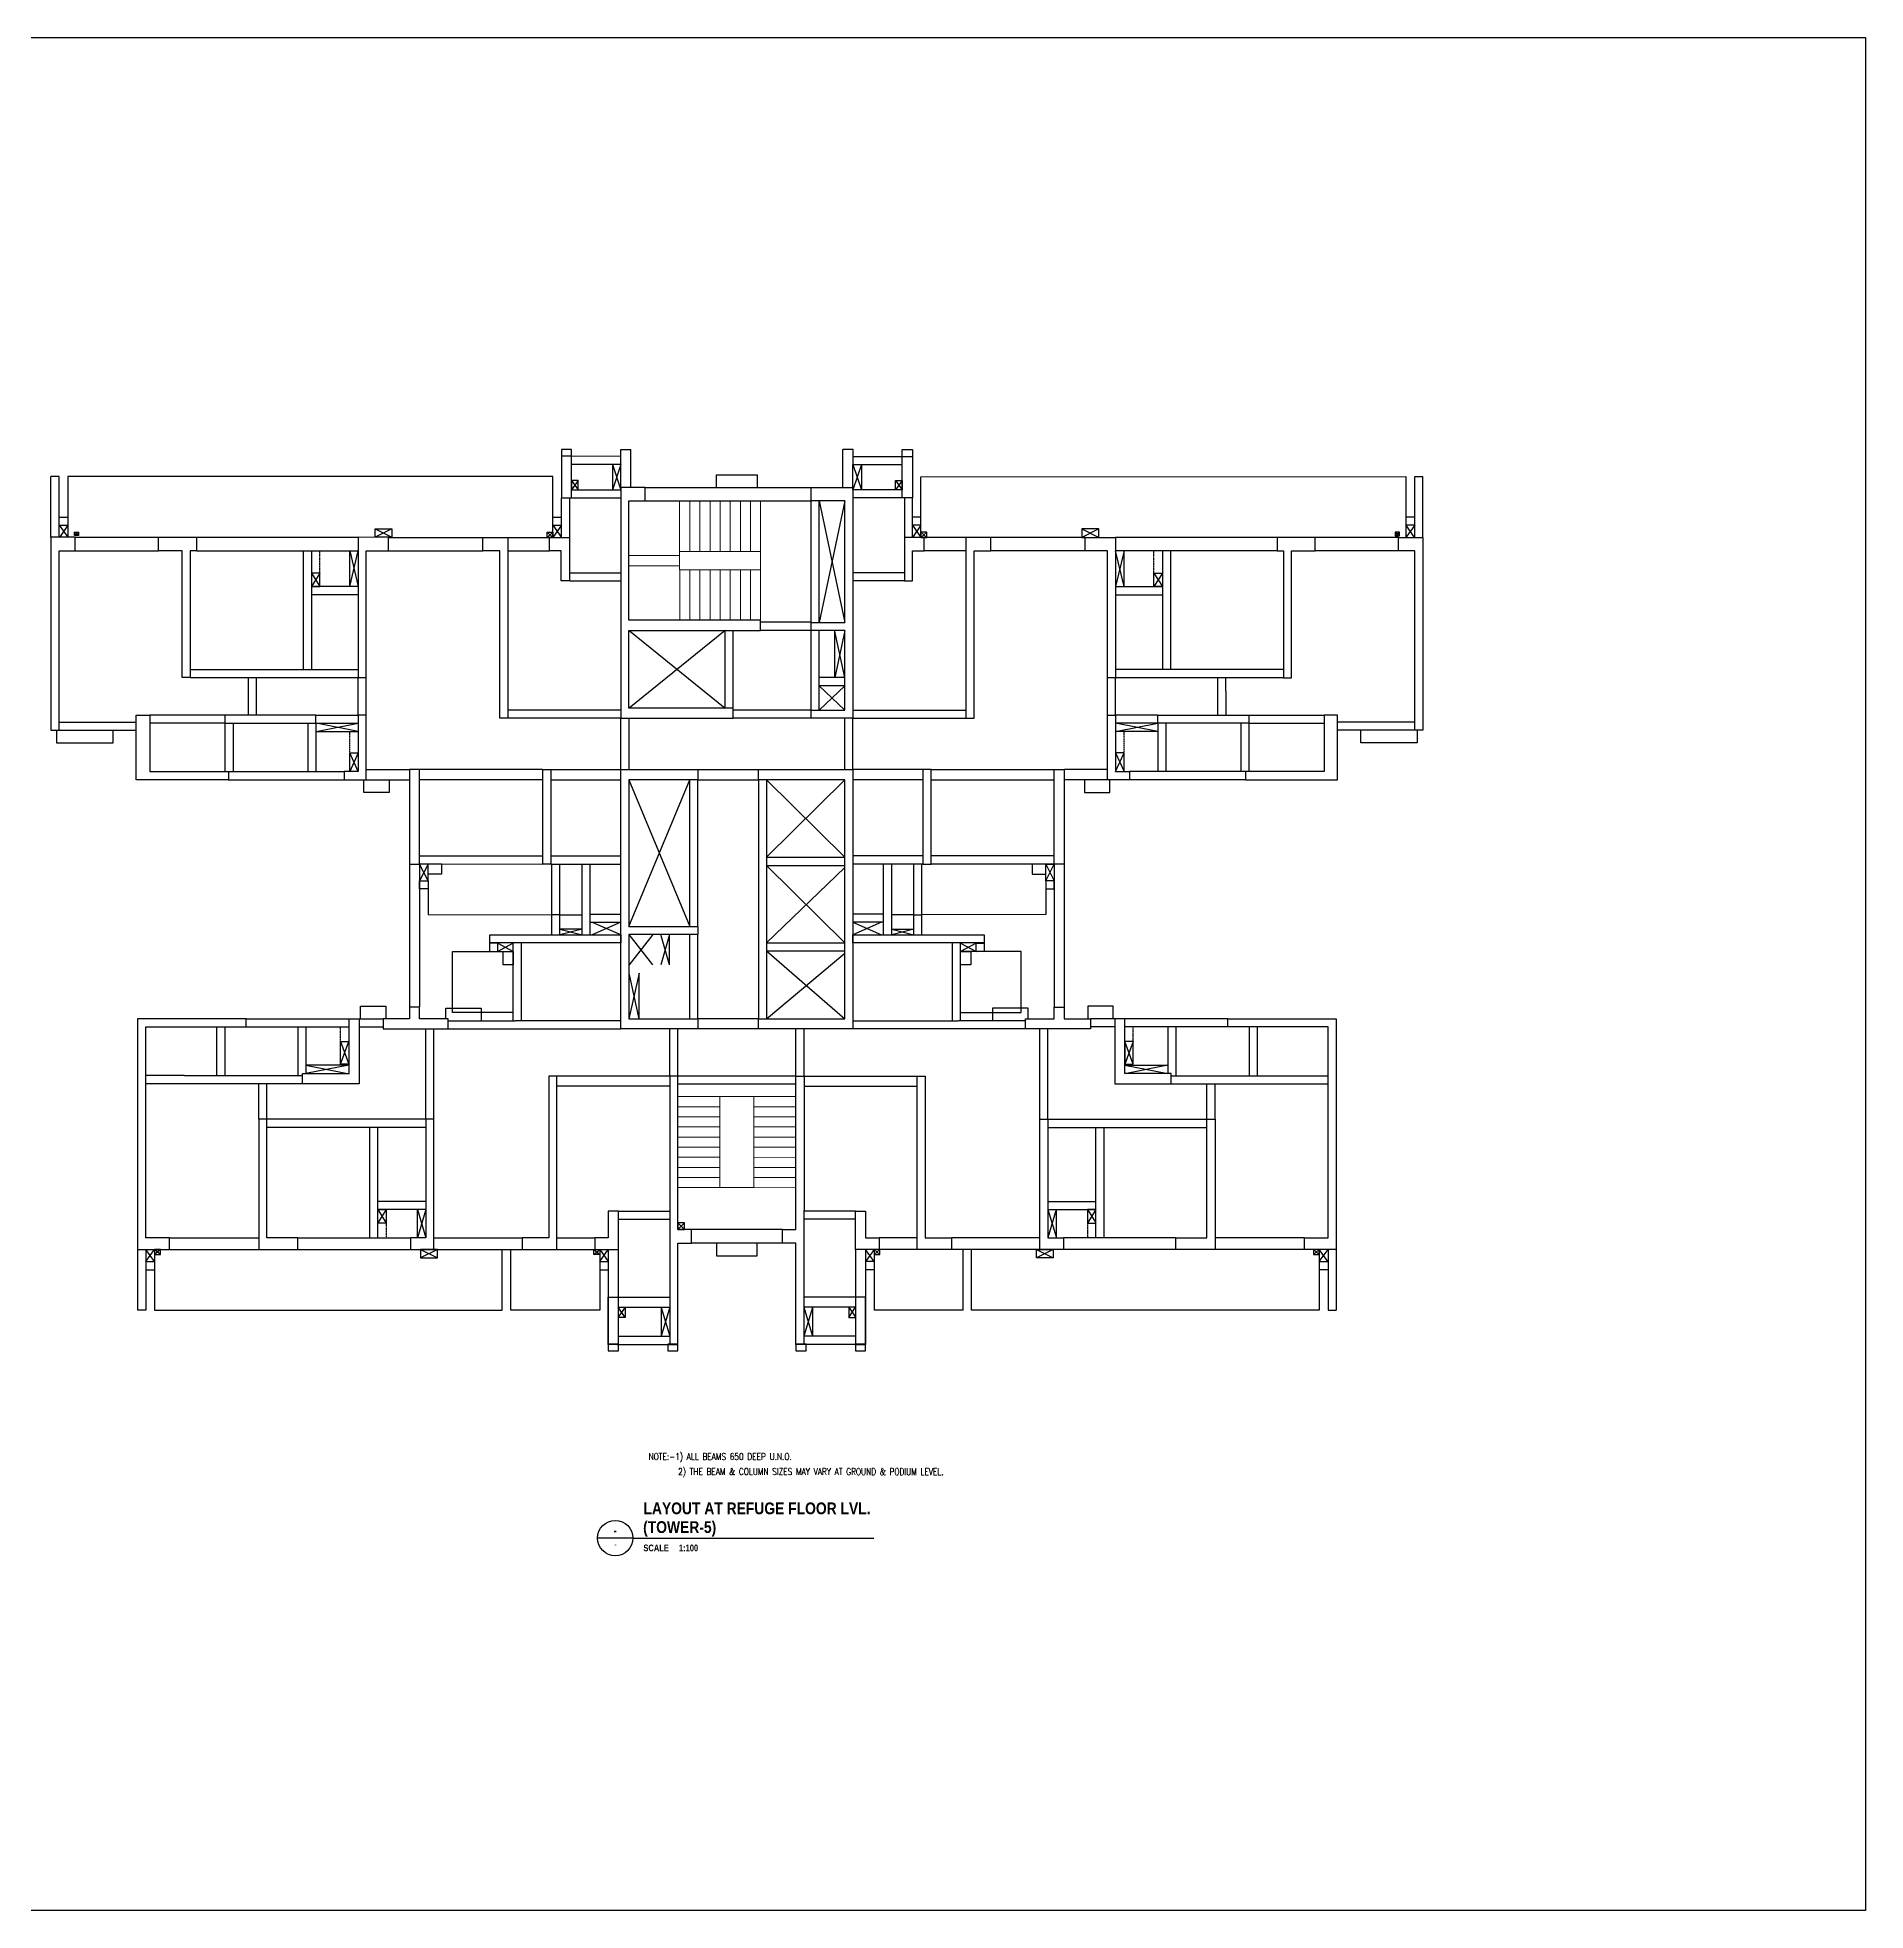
# Model space of a CAD drawing. Header units: millimetres. Extents: x 206 to 857355, y 5291 to 60826.
# Drawn here: x 440510 to 494704, y 5291 to 60826 of the extents above; entities that cross this region are included whole.
import ezdxf
from ezdxf.enums import TextEntityAlignment as Align

# ---------------------------------------------------------------- set-up
doc = ezdxf.new("R2010")
doc.units = ezdxf.units.MM
doc.linetypes.add('HIDDEN', pattern=[0.375, 0.25, -0.125])
for name, color, linetype in [('A-REFR-TITL-100', 2, 'Continuous'), ('BEAM', 3, 'Continuous'), ('COL', 6, 'Continuous'), ('COVER', 2, 'Continuous'), ('CUT', 9, 'Continuous'), ('TEXT', 3, 'Continuous')]:
    doc.layers.add(name, color=color, linetype=linetype)
doc.layers.add('Boundary', color=40, linetype='Continuous', lineweight=30)
doc.layers.add('S-STRS', color=31, linetype='Continuous', lineweight=18)
doc.styles.add('Arial', font='arial.ttf', dxfattribs={"height": 125})
doc.styles.add('ARIAL-TITLE', font='arialbd.ttf')
doc.styles.add('ROMANS', font='romans.shx', dxfattribs={"width": 0.8})

# ---------------------------------------------------------------- blocks, each defined once
blk = doc.blocks.new('A-DETAIL-TITLE-100')
at = {"layer": 'A-REFR-TITL-100', "linetype": 'Continuous'}
blk.add_line((0, 0), (-1050, 0), dxfattribs=at)
blk.add_circle((-525, 0), 525, dxfattribs=at)
at = {"layer": 'A-REFR-TITL-100', "color": 4, "style": 'ARIAL-TITLE'}
for tag, p, height in [('TITLE1', (450, 937), 500), ('TITLE2', (450, 237), 500), ('SCALE1', (450, -480), 300), ('SCALE2', (2479, -480), 300)]:
    blk.add_attdef(tag, p, '', height=height, dxfattribs=at)
at = {"layer": 'A-REFR-TITL-100', "color": 4, "linetype": 'Continuous', "style": 'ARIAL-TITLE'}
blk.add_attdef('DRWG-NO', text='', height=400, dxfattribs=at).set_placement((-751, 326), align=Align.MIDDLE)
at = {"layer": 'A-REFR-TITL-100', "color": 4, "linetype": 'Continuous', "style": 'Arial', "width": 0.8}
blk.add_attdef('DRAWING-REF', text='', height=200, dxfattribs=at).set_placement((-735, -270), align=Align.MIDDLE)

msp = doc.modelspace()

# ---------------------------------------------------------------- linework, layer by layer
at = {"layer": 'A-REFR-TITL-100', "linetype": 'Continuous'}
msp.add_line((458164, 16334), (465302, 16333), dxfattribs=at)
at = {"layer": 'BEAM'}
for p, q in [((456341, 48607), (456041, 48607)), ((456041, 48607), (456041, 48408)), ((456341, 48408), (456341, 48607)), ((457805, 48407), (456341, 48408)), ((457805, 47487), (457800, 48607)), ((457800, 48607), (458100, 48607)), ((458104, 47487), (458100, 48607)), ((464386, 47486), (464390, 48607)), ((464690, 48607), (464390, 48607)), ((464685, 47486), (464690, 48607)), ((464685, 48407), (466149, 48407)), ((466149, 48407), (466149, 48607)), ((466149, 48607), (466449, 48607)), ((466449, 48607), (466449, 48407)), ((440910, 46006), (440910, 47806)), ((441150, 47806), (440910, 47806)), ((441150, 46006), (441150, 47806)), ((457805, 48167), (456341, 48168)), ((464685, 48167), (466149, 48167)), ((481340, 47805), (481580, 47805)), ((481340, 46005), (481340, 47805)), ((481580, 46005), (481580, 47805)), ((456341, 47418), (457805, 47417)), ((458525, 47485), (463445, 47485)), ((466149, 47417), (464684, 47417)), ((456041, 46005), (456041, 47177)), ((463685, 43485), (463685, 47085)), ((466449, 46004), (466449, 47177)), ((441630, 46006), (444100, 46006)), ((445225, 46006), (450016, 46006)), ((448451, 45606), (450016, 45605)), ((448631, 45605), (448631, 44305)), ((450916, 46005), (453716, 46005)), ((454456, 46005), (455690, 46005)), ((468034, 46005), (466799, 46005)), ((471574, 46005), (468774, 46005)), ((474038, 45605), (472473, 45605)), ((477265, 46005), (472473, 46005)), ((473859, 45605), (473859, 44304)), ((480859, 46005), (478390, 46005)), ((450016, 44544), (448631, 44544)), ((472473, 44544), (473859, 44544)), ((460895, 40947), (460895, 43245)), ((463685, 40885), (463685, 43245)), ((464445, 41845), (463685, 41845)), ((464445, 41605), (463685, 41605)), ((448767, 40495), (450016, 40495)), ((448767, 40495), (448767, 39060)), ((473722, 40494), (472473, 40494)), ((473722, 40494), (473722, 39059)), ((448527, 39060), (449606, 39060)), ((473962, 39059), (472883, 39059)), ((446167, 38820), (449606, 38820)), ((450256, 38820), (451539, 38820)), ((455730, 38820), (457806, 38820)), ((459845, 34470), (459845, 38820)), ((462125, 38819), (462125, 31729)), ((466760, 38819), (464684, 38820)), ((472233, 38819), (470951, 38819)), ((476322, 38819), (472883, 38819)), ((451539, 36320), (451539, 32083)), ((451839, 36321), (455490, 36320)), ((451839, 36320), (451839, 32083)), ((455730, 36320), (457806, 36320)), ((455758, 34221), (455757, 36320)), ((455998, 34221), (455997, 36320)), ((456657, 34221), (456657, 36320)), ((462125, 36520), (464445, 36519)), ((462125, 36280), (464445, 36279)), ((466760, 36320), (464684, 36320)), ((465833, 34220), (465833, 36320)), ((466492, 34220), (466492, 36320)), ((466732, 34220), (466732, 36320)), ((470651, 36320), (467000, 36320)), ((470651, 36320), (470650, 32083)), ((470951, 36320), (470950, 32083)), ((455998, 34816), (455758, 34816)), ((456897, 34221), (456897, 34836)), ((456897, 34596), (457806, 34596)), ((465593, 34595), (464684, 34595)), ((465593, 34220), (465593, 34835)), ((466492, 34815), (466732, 34816)), ((454615, 31667), (454615, 33975)), ((459845, 31729), (459845, 34229)), ((462125, 33981), (464445, 33981)), ((467875, 31667), (467875, 33974)), ((462125, 33741), (464445, 33741)), ((446695, 31730), (449746, 31730)), ((450046, 31730), (450761, 31730)), ((452688, 31670), (454674, 31667)), ((469801, 31669), (467815, 31667)), ((472444, 31729), (471728, 31729)), ((475795, 31729), (472744, 31729)), ((448230, 31490), (449746, 31490)), ((448470, 31490), (448470, 30105)), ((474260, 31489), (472744, 31489)), ((474020, 31489), (474020, 30104)), ((450599, 25240), (450599, 26315)), ((471890, 25239), (471890, 26314)), ((452025, 26075), (450599, 26075)), ((470464, 26074), (471890, 26074)), ((450414, 25240), (451565, 25240)), ((462596, 25080), (459896, 25080)), ((472075, 25239), (470924, 25239)), ((443479, 24890), (443479, 23090)), ((443719, 24890), (443719, 23090)), ((444420, 24890), (447069, 24890)), ((448229, 24890), (451565, 24890)), ((452265, 24890), (454879, 24890)), ((455904, 24890), (457030, 24890)), ((466585, 24890), (465460, 24890)), ((470224, 24889), (467610, 24890)), ((474260, 24889), (470924, 24889)), ((478069, 24889), (475420, 24889)), ((478770, 24889), (478770, 23089)), ((479010, 24889), (479010, 23089)), ((443719, 23090), (443479, 23090)), ((457729, 23178), (459254, 23178)), ((464759, 23178), (463235, 23178)), ((478770, 23089), (479010, 23089)), ((457729, 22318), (459254, 22318)), ((464759, 22318), (463234, 22318)), ((457694, 22078), (459254, 22078)), ((464794, 22078), (463234, 22078))]:
    msp.add_line(p, q, dxfattribs=at)
at = {"layer": 'BEAM', "linetype": 'HIDDEN', "ltscale": 10}
for p, q in [((456281, 47177), (456281, 46005)), ((456341, 47178), (457805, 47177)), ((458525, 47085), (463445, 47085)), ((463445, 43485), (463445, 47085)), ((466149, 47177), (464684, 47177)), ((466209, 47177), (466209, 46004)), ((441631, 45606), (444100, 45606)), ((445225, 45606), (448451, 45606)), ((448391, 45605), (448391, 42085)), ((450916, 45605), (453716, 45605)), ((454456, 45605), (455690, 45605)), ((468034, 45605), (466799, 45604)), ((471574, 45605), (468774, 45605)), ((477265, 45605), (474038, 45605)), ((474099, 45605), (474099, 42084)), ((480859, 45605), (478390, 45605)), ((456280, 44955), (457806, 44955)), ((456280, 44715), (457806, 44715)), ((466210, 44955), (464684, 44955)), ((466210, 44715), (464684, 44715)), ((448631, 44305), (448631, 42085)), ((450016, 44304), (448631, 44305)), ((472473, 44304), (473859, 44304)), ((473859, 44304), (473859, 42084)), ((463445, 43486), (461945, 43486)), ((461135, 40947), (461135, 43245)), ((463445, 43246), (461945, 43246)), ((463445, 40885), (463445, 43245)), ((445040, 42085), (450016, 42085)), ((445040, 41845), (450016, 41845)), ((446756, 41845), (446752, 40735)), ((446996, 41845), (446992, 40735)), ((450016, 40735), (450016, 41845)), ((450256, 40735), (450256, 41845)), ((472233, 40734), (472233, 41844)), ((477450, 42084), (472473, 42084)), ((477450, 41844), (472473, 41844)), ((472473, 40734), (472473, 41844)), ((475493, 41844), (475497, 40734)), ((475733, 41844), (475737, 40734)), ((446067, 40735), (443840, 40735)), ((448767, 40735), (450016, 40735)), ((457805, 40885), (454456, 40885)), ((457806, 40646), (454456, 40645)), ((457807, 39120), (457807, 40645)), ((458047, 39120), (458047, 40645)), ((463445, 40885), (461135, 40885)), ((463445, 40645), (461135, 40645)), ((464445, 39120), (464445, 40645)), ((464684, 40884), (468034, 40884)), ((464684, 40645), (468034, 40644)), ((464685, 39120), (464685, 40645)), ((473722, 40734), (472473, 40734)), ((476422, 40734), (478650, 40734)), ((441150, 40526), (443440, 40525)), ((446067, 40495), (443840, 40495)), ((446067, 40495), (446067, 39060)), ((446307, 40495), (446307, 39060)), ((448527, 40495), (448527, 39060)), ((473962, 40494), (473962, 39059)), ((476182, 40494), (476182, 39059)), ((476422, 40494), (478650, 40494)), ((476422, 40494), (476422, 39059)), ((481340, 40525), (479050, 40525)), ((446167, 39060), (448527, 39060)), ((450256, 39120), (451539, 39120)), ((455490, 39120), (451779, 39120)), ((455730, 39120), (457806, 39120)), ((460085, 39120), (461885, 39120)), ((466760, 39119), (464684, 39120)), ((467000, 39119), (470711, 39119)), ((472233, 39119), (470951, 39119)), ((476322, 39059), (473962, 39059)), ((455490, 38820), (451839, 38820)), ((460085, 34470), (460085, 38820)), ((460085, 38820), (461885, 38820)), ((461885, 38819), (461885, 31729)), ((467000, 38819), (470651, 38819)), ((451839, 36560), (455490, 36560)), ((455730, 36560), (457806, 36560)), ((456897, 34836), (456897, 36320)), ((466760, 36560), (464684, 36560)), ((465593, 34835), (465593, 36320)), ((470651, 36560), (467000, 36560)), ((456897, 34836), (457806, 34836)), ((465593, 34835), (464684, 34835)), ((454855, 31667), (454855, 33975)), ((460085, 31729), (460085, 34229)), ((467635, 31667), (467635, 33974)), ((457806, 31667), (454674, 31667)), ((461885, 31730), (460085, 31730)), ((464683, 31667), (467815, 31667)), ((445820, 31489), (445820, 30042)), ((446060, 31489), (446060, 30042)), ((446695, 31490), (448230, 31490)), ((448230, 31490), (448230, 30045)), ((450045, 31490), (450761, 31490)), ((452025, 28750), (452025, 31428)), ((452265, 28750), (452265, 31428)), ((452687, 31430), (457805, 31430)), ((459254, 30030), (459254, 31427)), ((459494, 30030), (459494, 31427)), ((461885, 31430), (460085, 31430)), ((462995, 30030), (462995, 31427)), ((463235, 30030), (463235, 31427)), ((469802, 31429), (464685, 31430)), ((470225, 28750), (470225, 31428)), ((470465, 28750), (470465, 31428)), ((472444, 31489), (471728, 31489)), ((474260, 31489), (474260, 30044)), ((475795, 31489), (474260, 31489)), ((476430, 31489), (476430, 30041)), ((476670, 31489), (476670, 30041)), ((448369, 30043), (443719, 30045)), ((459254, 30030), (455905, 30030)), ((462996, 30028), (459496, 30028)), ((463235, 30030), (466585, 30029)), ((474120, 30043), (478770, 30044)), ((448369, 29805), (443719, 29805)), ((447069, 28750), (447069, 29803)), ((447309, 28750), (447309, 29803)), ((459254, 29730), (455905, 29730)), ((462996, 29788), (459496, 29788)), ((463235, 29730), (466585, 29729)), ((474120, 29804), (478770, 29804)), ((475180, 28750), (475180, 29802)), ((475420, 28750), (475420, 29802)), ((452025, 28750), (447309, 28750)), ((452025, 28510), (447309, 28510)), ((450359, 25240), (450359, 28510)), ((450599, 26315), (450599, 28510)), ((470465, 28750), (475180, 28750)), ((470465, 28510), (475180, 28510)), ((471890, 26314), (471890, 28510)), ((472130, 25239), (472130, 28510)), ((452025, 26315), (450599, 26315)), ((470464, 26314), (471890, 26314)), ((457729, 26027), (459255, 26027)), ((457729, 25787), (459255, 25787)), ((464760, 26027), (463235, 26027)), ((464760, 25787), (463235, 25787)), ((444420, 25240), (447069, 25240)), ((448229, 25240), (450414, 25240)), ((452265, 25240), (454879, 25240)), ((455904, 25240), (457030, 25240)), ((462596, 25480), (459896, 25480)), ((466585, 25240), (465460, 25240)), ((470224, 25239), (467610, 25240)), ((474260, 25239), (472075, 25239)), ((478069, 25239), (475420, 25239)), ((457729, 23478), (459254, 23478)), ((464760, 23478), (463235, 23478))]:
    msp.add_line(p, q, dxfattribs=at)
at = {"layer": 'BEAM', "ltscale": 10}
for p, q in [((441150, 40286), (443440, 40285)), ((481340, 40285), (479050, 40285))]:
    msp.add_line(p, q, dxfattribs=at)
at = {"layer": 'BEAM'}
for points in [[(457430, 24890), (457429, 23478)], [(465060, 24890), (465060, 23478)]]:
    msp.add_lwpolyline(points, dxfattribs=at)
at = {"layer": 'BEAM', "linetype": 'HIDDEN', "ltscale": 10}
for points in [[(457729, 24890), (457729, 23478)], [(464760, 24890), (464760, 23478)]]:
    msp.add_lwpolyline(points, dxfattribs=at)
at = {"layer": 'BEAM'}
for points in [[(457430, 21883), (457730, 21883), (457730, 22081), (457430, 22081)], [(459195, 21883), (459495, 21883), (459495, 22081), (459195, 22081)], [(462995, 21883), (463295, 21883), (463295, 22081), (462995, 22081)], [(464760, 21883), (465060, 21883), (465060, 22081), (464760, 22081)]]:
    msp.add_lwpolyline(points, close=True, dxfattribs=at)
at = {"layer": 'Boundary'}
msp.add_lwpolyline([(346832, 60826), (494704, 60826), (494704, 5291), (346832, 5291)], close=True, dxfattribs=at)
at = {"layer": 'COL'}
for p, q in [((457429, 23478), (457429, 22078)), ((465060, 23478), (465059, 22078))]:
    msp.add_line(p, q, dxfattribs=at)
for points in [[(456341, 48408), (456041, 48408), (456041, 47177), (456341, 47177)], [(466149, 48407), (466449, 48407), (466449, 47177), (466149, 47177)], [(457805, 40645), (461135, 40645), (461135, 40945), (458045, 40945), (458045, 43245), (461945, 43245), (461945, 43545), (458045, 43545), (458045, 47085), (458525, 47085), (458525, 47485), (457805, 47485)], [(464685, 40645), (463445, 40645), (463445, 40885), (464445, 40885), (464445, 43245), (463445, 43245), (463445, 43485), (464445, 43485), (464445, 47085), (463445, 47085), (463445, 47485), (464685, 47485)], [(441150, 40286), (441150, 45606), (441630, 45606), (441630, 46006), (440910, 46006), (440910, 40286)], [(445040, 45606), (445040, 41845), (444800, 41845), (444800, 45606), (444100, 45606), (444100, 46006), (445225, 46006), (445225, 45606)], [(450016, 41845), (450256, 41845), (450256, 45605), (450916, 45605), (450916, 46005), (450016, 46006)], [(453716, 46005), (454456, 46005), (454456, 40645), (454216, 40645), (454216, 45605), (453716, 45605)], [(468774, 46005), (468034, 46005), (468034, 40644), (468274, 40644), (468274, 45604), (468774, 45604)], [(472473, 41844), (472233, 41844), (472233, 45605), (471574, 45605), (471574, 46005), (472473, 46005)], [(477450, 45605), (477450, 41844), (477690, 41844), (477690, 45605), (478390, 45605), (478390, 46005), (477265, 46005), (477265, 45605)], [(481340, 40285), (481340, 45605), (480859, 45605), (480859, 46005), (481580, 46005), (481580, 40285)], [(443440, 40735), (443840, 40735), (443840, 40285), (443840, 39060), (446171, 39060), (446171, 38820), (443440, 38820)], [(448767, 40495), (448767, 40735), (446067, 40735), (446067, 40495)], [(450016, 39060), (449606, 39060), (449606, 38820), (450256, 38820), (450256, 40735), (450016, 40735)], [(472473, 39059), (472883, 39059), (472883, 38819), (472233, 38820), (472233, 40734), (472473, 40734)], [(473722, 40494), (473722, 40734), (476422, 40734), (476422, 40494)], [(479050, 40734), (478650, 40734), (478650, 40284), (478650, 39059), (476318, 39059), (476318, 38819), (479050, 38819)], [(451539, 39120), (451539, 36320), (451839, 36320), (451839, 39120)], [(455730, 39120), (455730, 36320), (455490, 36320), (455490, 39120)], [(457804, 31430), (457805, 39120), (460085, 39120), (460085, 38820), (458045, 38820), (458045, 34470), (460085, 34470), (460085, 34230), (458045, 34230), (458044, 31730), (460085, 31730), (460085, 31430)], [(461885, 31730), (464445, 31730), (464445, 38820), (461885, 38820), (461885, 39120), (464685, 39120), (464685, 31430), (461885, 31430)], [(466760, 39119), (466760, 36320), (467000, 36320), (467000, 39119)], [(470951, 39119), (470951, 36320), (470651, 36320), (470651, 39119)], [(457805, 34220), (457805, 33980), (453917, 33980), (453917, 34220)], [(464685, 34220), (468575, 34220), (468575, 33980), (464685, 33980)], [(449746, 30105), (449746, 31730), (450046, 31730), (450046, 29803), (448369, 29805), (448369, 30105)], [(451839, 31730), (451839, 32080), (451539, 32080), (451539, 31730), (450761, 31730), (450761, 31430), (452687, 31430), (452687, 31730)], [(470650, 31729), (470650, 32079), (470950, 32079), (470950, 31729), (471728, 31729), (471728, 31429), (469802, 31429), (469802, 31729)], [(472744, 30104), (472744, 31729), (472444, 31729), (472444, 29802), (474120, 29804), (474120, 30104)], [(455905, 30030), (455665, 30030), (455665, 25240), (454879, 25240), (454879, 24890), (455904, 24890)], [(459494, 25480), (459495, 30030), (459255, 30030), (459254, 22078), (459494, 22078), (459494, 25080), (459894, 25080), (459894, 25480)], [(462995, 25480), (462995, 30030), (463235, 30030), (463234, 22078), (462994, 22078), (462995, 25080), (462595, 25080), (462595, 25480)], [(466585, 30029), (466825, 30029), (466825, 25240), (467610, 25240), (467610, 24890), (466585, 24890)], [(447309, 25240), (447309, 28750), (447069, 28750), (447069, 24890), (448229, 24890), (448229, 25240)], [(452025, 25240), (451565, 25240), (451565, 24890), (452265, 24890), (452265, 28750), (452025, 28750)], [(470464, 25239), (470924, 25239), (470924, 24889), (470224, 24889), (470225, 28750), (470465, 28750)], [(475180, 25239), (475180, 28750), (475420, 28750), (475420, 24889), (474260, 24889), (474260, 25239)], [(457429, 23478), (457729, 23478), (457729, 22078), (457429, 22078)], [(465060, 23478), (464759, 23478), (464759, 22078), (465059, 22078)]]:
    msp.add_lwpolyline(points, close=True, dxfattribs=at)
for points in [[(455690, 46005), (456280, 46005), (456280, 44715), (456040, 44715), (456040, 45605), (455690, 45605), (455690, 46005)], [(466799, 46004), (466210, 46004), (466210, 44715), (466450, 44715), (466450, 45604), (466799, 45604), (466799, 46004)], [(443779, 31730), (443779, 31730), (443479, 31730), (443479, 24890), (444420, 24890), (444420, 25240), (443719, 25240), (443719, 31490), (446695, 31490), (446695, 31730), (443779, 31730)], [(478710, 31729), (478710, 31729), (479010, 31729), (479010, 24889), (478069, 24889), (478069, 25239), (478770, 25239), (478770, 31489), (475795, 31489), (475795, 31729), (478710, 31729)], [(457030, 24890), (457730, 24890), (457730, 26027), (457429, 26027), (457429, 25240), (457030, 25240), (457030, 24890)], [(465460, 24890), (464760, 24890), (464760, 26027), (465060, 26027), (465060, 25240), (465460, 25240), (465460, 24890)]]:
    msp.add_lwpolyline(points, dxfattribs=at)
at = {"layer": 'COVER'}
for p, q in [((441150, 46606), (441410, 46605)), ((441150, 46366), (441410, 46365)), ((455791, 46605), (456041, 46604)), ((455791, 46365), (456041, 46365)), ((466699, 46604), (466449, 46603)), ((466699, 46364), (466449, 46364)), ((481340, 46605), (481080, 46604)), ((481340, 46365), (481080, 46364)), ((464146, 41845), (464147, 43252)), ((448768, 40245), (449737, 40245)), ((449737, 40245), (450017, 40245)), ((472752, 40245), (472473, 40245)), ((473722, 40245), (472752, 40244)), ((452089, 35820), (452089, 34820)), ((470401, 35820), (470401, 34819)), ((456657, 34390), (455999, 34390)), ((459245, 33327), (459245, 34230)), ((465833, 34389), (466491, 34390)), ((458346, 31730), (458346, 33087)), ((449746, 30356), (448469, 30355)), ((472744, 30355), (474020, 30354)), ((451774, 25240), (451774, 26075)), ((470715, 25239), (470715, 26074)), ((443719, 24530), (443979, 24530)), ((443979, 24890), (443979, 23091)), ((454289, 23090), (454289, 24890)), ((454540, 23090), (454540, 24890)), ((457179, 24740), (457179, 24290)), ((457179, 24530), (457430, 24530)), ((465310, 24530), (465060, 24530)), ((465310, 24739), (465310, 24290)), ((467949, 23090), (467949, 24890)), ((468200, 23090), (468200, 24890)), ((478510, 24889), (478510, 23090)), ((478770, 24529), (478510, 24529)), ((443719, 24290), (443979, 24291)), ((457179, 24290), (457430, 24290)), ((457179, 24290), (457181, 23090)), ((465310, 24290), (465060, 24290)), ((465310, 24290), (465310, 23090)), ((478770, 24289), (478510, 24290)), ((457181, 23090), (454540, 23090)), ((457929, 22878), (457729, 22878)), ((457929, 23178), (457929, 22878)), ((459004, 23178), (459004, 22318)), ((463485, 23177), (463485, 22317)), ((464560, 23177), (464560, 22878)), ((464560, 22878), (464759, 22878))]:
    msp.add_line(p, q, dxfattribs=at)
at = {"layer": 'COVER', "linetype": 'HIDDEN', "ltscale": 3}
for p, q in [((448884, 44944), (448884, 45606)), ((473606, 44944), (473606, 45605)), ((449495, 31055), (449495, 31490)), ((472994, 31054), (472994, 31489)), ((450849, 25675), (450849, 25240)), ((471640, 25674), (471640, 25239))]:
    msp.add_line(p, q, dxfattribs=at)
at = {"layer": 'COVER', "linetype": 'HIDDEN', "ltscale": 2}
for p, q in [((449767, 39560), (449766, 40245)), ((472723, 39560), (472723, 40245))]:
    msp.add_line(p, q, dxfattribs=at)
at = {"layer": 'COVER'}
for points in [[(457805, 48166), (457555, 48166), (457555, 47418), (457805, 47418)], [(464685, 48166), (464935, 48166), (464935, 47418), (464685, 47418)], [(456540, 47690), (456341, 47690), (456341, 47418), (456540, 47418)], [(465950, 47690), (466149, 47689), (466149, 47418), (465950, 47418)], [(441730, 46056), (441605, 46056), (441605, 46156), (441730, 46156)], [(450517, 46255), (451016, 46255), (451016, 46006), (450517, 46006)], [(471973, 46254), (471474, 46255), (471474, 46005), (471973, 46005)], [(480760, 46055), (480885, 46055), (480885, 46155), (480760, 46155)], [(449768, 45605), (450016, 45605), (450016, 44544), (449768, 44544)], [(472722, 45605), (472473, 45605), (472473, 44544), (472722, 44544)], [(448884, 44944), (448631, 44944), (448631, 44544), (448884, 44544)], [(473606, 44944), (473859, 44944), (473859, 44544), (473606, 44544)], [(449767, 39620), (450017, 39620), (450017, 39060), (449767, 39060)], [(472723, 39619), (472473, 39619), (472473, 39059), (472723, 39059)], [(451839, 35820), (452089, 35820), (452089, 36319), (451839, 36320)], [(452489, 36021), (452089, 36021), (452089, 36321), (452489, 36321)], [(470001, 36020), (470401, 36020), (470401, 36320), (470001, 36320)], [(470651, 35820), (470401, 35820), (470401, 36318), (470651, 36320)], [(453915, 33977), (453915, 33726), (454155, 33726), (454155, 33977)], [(468574, 33977), (468574, 33726), (468334, 33726), (468334, 33977)], [(454315, 33726), (454615, 33726), (454615, 33328), (454315, 33328)], [(467875, 33726), (468175, 33726), (468175, 33327), (467875, 33327)], [(449495, 31055), (449745, 31055), (449745, 30388), (449495, 30388)], [(472994, 31054), (472744, 31054), (472744, 30387), (472994, 30387)], [(450849, 25675), (450599, 25675), (450599, 26075), (450850, 26075)], [(459694, 25681), (459496, 25681), (459496, 25481), (459694, 25481)], [(471640, 25674), (471890, 25674), (471890, 26074), (471639, 26074)], [(443979, 24740), (444154, 24740), (444154, 24890), (443979, 24890)], [(451865, 24640), (452365, 24640), (452365, 24890), (451865, 24890)], [(457179, 24740), (457004, 24740), (457004, 24890), (457179, 24890)], [(465310, 24739), (465485, 24739), (465485, 24889), (465310, 24889)], [(470624, 24639), (470124, 24639), (470124, 24889), (470624, 24889)], [(478335, 24739), (478510, 24739), (478510, 24889), (478335, 24889)]]:
    msp.add_lwpolyline(points, close=True, dxfattribs=at)
for points in [[(460645, 47486), (460645, 47860), (461845, 47860), (461845, 47485)], [(455616, 46155), (455791, 46155), (455791, 46005), (455616, 46005), (455616, 46155)], [(466874, 46154), (466699, 46154), (466699, 46004), (466874, 46004), (466874, 46154)], [(441075, 40287), (441075, 39912), (442750, 39912), (442750, 40287)], [(481415, 40286), (481415, 39911), (479740, 39911), (479740, 40286)], [(450937, 38820), (450937, 38444), (450187, 38444), (450187, 38820)], [(471553, 38819), (471553, 38444), (472303, 38444), (472303, 38819)], [(452089, 35820), (452089, 35580), (451839, 35580), (451839, 35820), (452089, 35820)], [(470401, 35820), (470401, 35580), (470651, 35580), (470651, 35820), (470401, 35820)], [(452089, 34820), (455758, 34816)], [(455998, 34816), (456657, 34815)], [(466492, 34815), (465833, 34815)], [(470401, 34819), (466732, 34816)], [(454615, 31914), (452817, 31914), (452817, 33727), (454615, 33726)], [(467875, 31914), (469673, 31914), (469673, 33726), (467875, 33726)], [(450090, 31730), (450090, 32105), (450840, 32105), (450840, 31731)], [(452613, 31730), (452613, 32043), (453663, 32043), (453663, 31669)], [(469876, 31729), (469876, 32042), (468826, 32042), (468826, 31668)], [(472399, 31729), (472399, 32104), (471649, 32104), (471650, 31731)], [(460645, 25080), (460645, 24705), (461845, 24705), (461845, 25080)], [(443979, 23090), (454289, 23090)], [(467949, 23089), (465310, 23090)], [(478510, 23089), (468200, 23089)]]:
    msp.add_lwpolyline(points, dxfattribs=at)
for points in [[(455791, 46004, -41), (455791, 47805, -41), (441410, 47806, -110), (441410, 46006, -84)], [(466699, 46004, -41), (466699, 47804, -41), (481080, 47805, -110), (481080, 46005, -84)]]:
    msp.add_polyline3d(points, dxfattribs=at)
at = {"layer": 'CUT'}
for p, q in [((457555, 48165), (457807, 47418)), ((457808, 48164), (457555, 47418)), ((464682, 48164), (464935, 47417)), ((464935, 48164), (464683, 47417)), ((456341, 47690), (456540, 47418)), ((456540, 47690), (456341, 47418)), ((466149, 47689), (465950, 47418)), ((465950, 47689), (466149, 47418)), ((464446, 47085), (463685, 43485)), ((463685, 47085), (464446, 43485)), ((441150, 46365), (441410, 46006)), ((441410, 46365), (441164, 46005)), ((441730, 46056), (441605, 46156)), ((441730, 46156), (441605, 46056)), ((450517, 46255), (451016, 46006)), ((451016, 46255), (450517, 46006)), ((455616, 46005), (455791, 46155)), ((455616, 46155), (455791, 46005)), ((456042, 46365), (455788, 46004)), ((455792, 46365), (456041, 46005)), ((466448, 46364), (466702, 46004)), ((466698, 46364), (466449, 46004)), ((466874, 46004), (466699, 46154)), ((466874, 46154), (466699, 46004)), ((471973, 46255), (471474, 46005)), ((471474, 46255), (471973, 46005)), ((480760, 46055), (480885, 46155)), ((480760, 46155), (480885, 46055)), ((481340, 46364), (481080, 46005)), ((481080, 46364), (481326, 46004)), ((449768, 44544), (450016, 45605)), ((449768, 45605), (450016, 44544)), ((472722, 45605), (472473, 44543)), ((472722, 44544), (472473, 45605)), ((448631, 44944), (448884, 44546)), ((448884, 44944), (448633, 44548)), ((473606, 44944), (473857, 44547)), ((473859, 44944), (473606, 44545)), ((460895, 43245), (458048, 40945)), ((458048, 43245), (460895, 40945)), ((464446, 41845), (464142, 43265)), ((464446, 43245), (464147, 41845)), ((464446, 41605), (463688, 40885)), ((463688, 41605), (464446, 40885)), ((450017, 40245), (448768, 40495)), ((448768, 40245), (450017, 40495)), ((472473, 40245), (473722, 40495)), ((473722, 40245), (472473, 40495)), ((450017, 39060), (449767, 39620)), ((450017, 39620), (449767, 39060)), ((472473, 39059), (472723, 39619)), ((472473, 39619), (472723, 39059)), ((458045, 38820), (459845, 34470)), ((458045, 34470), (459845, 38820)), ((462125, 36520), (464445, 38820)), ((462125, 38820), (464445, 36520)), ((452089, 35820), (451839, 36319)), ((452089, 36319), (451839, 35820)), ((462124, 33980), (464445, 36220)), ((462125, 36280), (464445, 33980)), ((470401, 35820), (470651, 36318)), ((470401, 36318), (470651, 35820)), ((457805, 34596), (456955, 34219)), ((456955, 34596), (457809, 34216)), ((465535, 34595), (464681, 34216)), ((464684, 34595), (465535, 34218)), ((454615, 33977), (454154, 33726)), ((454155, 33977), (454614, 33726)), ((456657, 34390), (455998, 34221)), ((455999, 34390), (456657, 34221)), ((458752, 34230), (458047, 33327)), ((458752, 33327), (458048, 34229)), ((459245, 33327), (458992, 34230)), ((459245, 34230), (458992, 33327)), ((466491, 34390), (465833, 34220)), ((465833, 34389), (466492, 34220)), ((467874, 33976), (468335, 33726)), ((468334, 33977), (467875, 33726)), ((462125, 33741), (464445, 31730)), ((462125, 31731), (464445, 33680)), ((458346, 33087), (458046, 31731)), ((458346, 31730), (458047, 33087)), ((449495, 31055), (449745, 30388)), ((449495, 30388), (449745, 31055)), ((472994, 31054), (472744, 30387)), ((472994, 30387), (472744, 31054)), ((448469, 30355), (449746, 30103)), ((449745, 30355), (448470, 30105)), ((474020, 30354), (472743, 30102)), ((472744, 30354), (474020, 30104)), ((450849, 26075), (450599, 25679)), ((450599, 26075), (450849, 25675)), ((451775, 26073), (452025, 25240)), ((452025, 26073), (451775, 25241)), ((459496, 25681), (459694, 25480)), ((459496, 25481), (459694, 25681)), ((470714, 26072), (470464, 25240)), ((470464, 26072), (470715, 25240)), ((471640, 26074), (471890, 25678)), ((471890, 26074), (471640, 25674)), ((443719, 24530), (443979, 24890)), ((443979, 24531), (443719, 24890)), ((444154, 24740), (443979, 24890)), ((444154, 24890), (443979, 24740)), ((451865, 24890), (452365, 24640)), ((452365, 24890), (451865, 24640)), ((457004, 24740), (457179, 24890)), ((457004, 24890), (457179, 24740)), ((457179, 24530), (457429, 24892)), ((457179, 24890), (457430, 24530)), ((465310, 24890), (465059, 24530)), ((465310, 24530), (465060, 24892)), ((465485, 24739), (465310, 24889)), ((465485, 24889), (465310, 24739)), ((470624, 24889), (470124, 24639)), ((470124, 24889), (470624, 24639)), ((478510, 24739), (478335, 24889)), ((478510, 24889), (478335, 24739)), ((478770, 24529), (478510, 24889)), ((478510, 24530), (478770, 24889)), ((457929, 22878), (457724, 23178)), ((457929, 23176), (457729, 22882)), ((459255, 23177), (459004, 22318)), ((459004, 23175), (459254, 22318)), ((463234, 23177), (463485, 22317)), ((463485, 23175), (463234, 22318)), ((464560, 22878), (464765, 23177)), ((464560, 23176), (464759, 22882))]:
    msp.add_line(p, q, dxfattribs=at)
at = {"layer": 'S-STRS'}
for p, q in [((459548, 45587), (459548, 47086)), ((459848, 45587), (459848, 47086)), ((460148, 45587), (460148, 47086)), ((460448, 45586), (460448, 47086)), ((460748, 45586), (460748, 47086)), ((461048, 45586), (461048, 47086)), ((461348, 45586), (461348, 47086)), ((461648, 45586), (461648, 47086)), ((461948, 45586), (461948, 47086)), ((459542, 45464), (458054, 45464)), ((459542, 45164), (458054, 45164)), ((459549, 45045), (459549, 43546)), ((459849, 45045), (459849, 43546)), ((460149, 45045), (460149, 43545)), ((460449, 45045), (460449, 43545)), ((460749, 45045), (460749, 43545)), ((461049, 45045), (461049, 43545)), ((461349, 45045), (461349, 43545)), ((461649, 45045), (461649, 43545)), ((461949, 45045), (461949, 43545)), ((460742, 29426), (459492, 29426)), ((460742, 29124), (459492, 29124)), ((461742, 29424), (462992, 29423)), ((461742, 29124), (462992, 29123)), ((460742, 28824), (459492, 28824)), ((460742, 28524), (459492, 28524)), ((461742, 28824), (462992, 28823)), ((461742, 28524), (462992, 28523)), ((460742, 28224), (459492, 28224)), ((460742, 27924), (459492, 27924)), ((461742, 28224), (462992, 28223)), ((461742, 27924), (462992, 27923)), ((460742, 27624), (459492, 27624)), ((460742, 27324), (459492, 27324)), ((461742, 27624), (462992, 27623)), ((461742, 27324), (462992, 27323)), ((460742, 27024), (459492, 27024)), ((460742, 26724), (459492, 26724)), ((461742, 27024), (462992, 27023)), ((461742, 26724), (462991, 26723))]:
    msp.add_line(p, q, dxfattribs=at)
for points in [[(461948, 45584), (461948, 45044), (459542, 45044), (459542, 45584)], [(461742, 26724), (461742, 29424), (460742, 29424), (460742, 26724)]]:
    msp.add_lwpolyline(points, close=True, dxfattribs=at)

# ---------------------------------------------------------------- block references
at = {"layer": 'A-REFR-TITL-100'}
ref = msp.add_blockref('A-DETAIL-TITLE-100', (458164, 16334), dxfattribs=dict(at, rotation=359.9854109960326))
ref.add_attrib('TITLE1', 'LAYOUT AT REFUGE FLOOR LVL.', (458476, 17042), dxfattribs={"color": 4, "height": 350, "rotation": 359.9854, "style": 'ARIAL-TITLE', "width": 0.84})
ref.add_attrib('TITLE2', '(TOWER-5)', (458465, 16485), dxfattribs={"color": 4, "height": 350, "rotation": 359.9854, "style": 'ARIAL-TITLE', "width": 0.84})
ref.add_attrib('DRWG-NO', '-', dxfattribs={"color": 4, "linetype": 'Continuous', "height": 250, "rotation": 359.9854, "style": 'ARIAL-TITLE', "width": 0.8}).set_placement((457638, 16562), align=Align.MIDDLE)
ref.add_attrib('DRAWING-REF', '-', dxfattribs={"color": 4, "linetype": 'Continuous', "height": 150, "rotation": 359.9854, "style": 'Arial', "width": 0.8}).set_placement((457649, 16146), align=Align.MIDDLE)
ref.add_attrib('SCALE1', 'SCALE', (458472, 15943), dxfattribs={"color": 4, "height": 200, "rotation": 359.9854, "style": 'ARIAL-TITLE', "width": 0.8})
ref.add_attrib('SCALE2', '1:100', (459525, 15943), dxfattribs={"color": 4, "height": 200, "rotation": 359.9854, "style": 'ARIAL-TITLE', "width": 0.8})

# ---------------------------------------------------------------- texts
at = {"layer": 'TEXT', "ltscale": 50, "style": 'ROMANS', "width": 0.8}
for s, p in [('NOTE:-1) ALL BEAMS 650 DEEP U.N.O.', (458626, 18751)), ('2) THE BEAM & COLUMN SIZES MAY VARY AT GROUND & PODIUM LEVEL.', (459501, 18306))]:
    msp.add_text(s, height=200, rotation=359.9854, dxfattribs=at).set_placement(p, align=Align.MIDDLE_LEFT)

doc.saveas('drawing.dxf')
